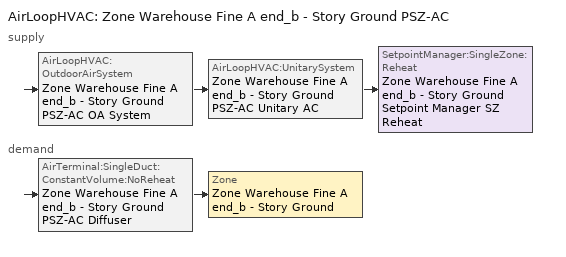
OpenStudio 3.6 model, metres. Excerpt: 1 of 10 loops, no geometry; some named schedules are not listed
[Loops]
AirLoopHVAC 'Zone Warehouse Fine A end_b - Story Ground PSZ-AC'
 supply: AirLoopHVAC:OutdoorAirSystem 'Zone Warehouse Fine A end_b - Story Ground PSZ-AC OA System' > AirLoopHVAC:UnitarySystem 'Zone Warehouse Fine A end_b - Story Ground PSZ-AC Unitary AC' > SetpointManager:SingleZone:Reheat 'Zone Warehouse Fine A end_b - Story Ground Setpoint Manager SZ Reheat'
 demand: AirTerminal:SingleDuct:ConstantVolume:NoReheat 'Zone Warehouse Fine A end_b - Story Ground PSZ-AC Diffuser' > Zone 'Zone Warehouse Fine A end_b - Story Ground'
[Sizing:Zone]
Zone Warehouse Fine A end_b - Story Ground: Zone Cooling Design Supply Air Temperature Input Method=SupplyAirTemperature; Zone Cooling Design Supply Air Temperature {C}=12.7778; Zone Cooling Design Supply Air Temperature Difference {deltaC}=11.11; Zone Heating Design Supply Air Temperature Input Method=SupplyAirTemperature; Zone Heating Design Supply Air Temperature {C}=50; Zone Heating Design Supply Air Temperature Difference {deltaC}=11.11; Zone Cooling Design Supply Air Humidity Ratio {kg-H2O/kg-air}=0.0085; Zone Heating Design Supply Air Humidity Ratio {kg-H2O/kg-air}=0.008; Cooling Design Air Flow Method=DesignDay; Heating Design Air Flow Method=DesignDay; Account for Dedicated Outdoor Air System=No; Dedicated Outdoor Air System Control Strategy=NeutralSupplyAir; Dedicated Outdoor Air Low Setpoint Temperature for Design {C}=autosize; Dedicated Outdoor Air High Setpoint Temperature for Design {C}=autosize; Zone Load Sizing Method=Sensible Load Only No Latent Load; Zone Latent Cooling Design Supply Air Humidity Ratio Input Method=HumidityRatioDifference; Zone Cooling Design Supply Air Humidity Ratio Difference {kgWater/kgDryAir}=0.005; Zone Latent Heating Design Supply Air Humidity Ratio Input Method=HumidityRatioDifference; Zone Humidification Design Supply Air Humidity Ratio Difference {kgWater/kgDryAir}=0.005
[Zone equipment]
Zone Warehouse Fine A end_b - Story Ground: Zone Warehouse Fine A end_b - Story Ground PSZ-AC Diffuser
[AirLoopHVAC]
Zone Warehouse Fine A end_b - Story Ground PSZ-AC: Availability Schedule=Zone Warehouse Fine A end_b - Story Ground PSZ-AC Occ Sch; Design Supply Air Flow Rate {m3/s}=autosize; Design Return Air Flow Fraction of Supply Air Flow=1
[Sizing:System]
Zone Warehouse Fine A end_b - Story Ground PSZ-AC: Type of Load to Size On=Sensible; Design Outdoor Air Flow Rate {m3/s}=Autosize; Central Heating Maximum System Air Flow Ratio=1; Preheat Design Temperature {C}=7.22222; Preheat Design Humidity Ratio {kg-H2O/kg-Air}=0.008; Precool Design Temperature {C}=12.7778; Precool Design Humidity Ratio {kg-H2O/kg-Air}=0.008; Central Cooling Design Supply Air Temperature {C}=12.7778; Central Heating Design Supply Air Temperature {C}=50; Sizing Option=Coincident; 100% Outdoor Air in Cooling=No; 100% Outdoor Air in Heating=No; Central Cooling Design Supply Air Humidity Ratio {kg-H2O/kg-Air}=0.0085; Central Heating Design Supply Air Humidity Ratio {kg-H2O/kg-Air}=0.008; Cooling Design Air Flow Method=DesignDay; Heating Design Air Flow Method=DesignDay; System Outdoor Air Method=ZoneSum; Zone Maximum Outdoor Air Fraction=1; Cooling Supply Air Flow Rate Per Floor Area {m3/s-m2}=0.00996765; Cooling Fraction of Autosized Cooling Supply Air Flow Rate=1; Cooling Supply Air Flow Rate Per Unit Cooling Capacity {m3/s-W}=3.94755e-05; Heating Supply Air Flow Rate Per Floor Area {m3/s-m2}=0.00996765; Heating Fraction of Autosized Heating Supply Air Flow Rate=1; Heating Fraction of Autosized Cooling Supply Air Flow Rate=1; Heating Supply Air Flow Rate Per Unit Heating Capacity {m3/s-W}=3.15882e-05; Cooling Design Capacity Method=CoolingDesignCapacity; Cooling Design Capacity {W}=autosize; Cooling Design Capacity Per Floor Area {W/m2}=234.7; Fraction of Autosized Cooling Design Capacity=1; Heating Design Capacity Method=HeatingDesignCapacity; Heating Design Capacity {W}=autosize; Heating Design Capacity Per Floor Area {W/m2}=157; Fraction of Autosized Heating Design Capacity=1; Central Cooling Capacity Control Method=OnOff; Occupant Diversity=autosize
[SetpointManager:SingleZone:Reheat]
Zone Warehouse Fine A end_b - Story Ground Setpoint Manager SZ Reheat: Minimum Supply Air Temperature {C}=12.7778; Maximum Supply Air Temperature {C}=50; Control Zone=Zone Warehouse Fine A end_b - Story Ground; Setpoint Node or NodeList=Zone Warehouse Fine A end_b - Story Ground PSZ-AC Supply Outlet Node
[Coil:Heating:Gas]
Zone Warehouse Fine A end_b - Story Ground PSZ-AC Gas Htg Coil 19kBtu/hr 0.8 Thermal Eff: Availability Schedule=Always On Discrete; Gas Burner Efficiency=0.8; Nominal Capacity {W}=AutoSize; Parasitic Electric Load {W}=0; Parasitic Gas Load {W}=0
[Coil:Heating:Electric]
Zone Warehouse Fine A end_b - Story Ground PSZ-AC No Heat: Availability Schedule=Always Off Discrete; Efficiency=1; Nominal Capacity {W}=0
[Coil:Cooling:DX:SingleSpeed]
Zone Warehouse Fine A end_b - Story Ground PSZ-AC 1spd DX AC Clg Coil 8kBtu/hr 9.7SEER: Availability Schedule=Always On Discrete; Rated Total Cooling Capacity {W}=autosize; Rated Sensible Heat Ratio=autosize; Rated COP {W/W}=3.14722; Rated Air Flow Rate {m3/s}=autosize; Rated Evaporator Fan Power Per Volume Flow Rate 2017 {W/(m3/s)}=773.3; Rated Evaporator Fan Power Per Volume Flow Rate 2023 {W/(m3/s)}=934.4; Total Cooling Capacity Function of Temperature Curve=DOE Ref DX Clg Coil Cool-Cap-fT; Total Cooling Capacity Function of Flow Fraction Curve=DOE Ref DX Clg Coil Cool-CAP-fFlow; Energy Input Ratio Function of Temperature Curve=DOE Ref DX Clg Coil Cool-EIR-fT; Energy Input Ratio Function of Flow Fraction Curve=DOE Ref DX Clg Coil Cool-EIR-fFlow; Part Load Fraction Correlation Curve=DOE Ref DX Clg Coil Cool-PLF-fPLR; Minimum Outdoor Dry-Bulb Temperature for Compressor Operation {C}=-25; Nominal Time for Condensate Removal to Begin {s}=0; Ratio of Initial Moisture Evaporation Rate and Steady State Latent Capacity=0; Maximum Cycling Rate {cycles/hr}=0; Latent Capacity Time Constant {s}=0; Condenser Type=AirCooled; Evaporative Condenser Effectiveness=0.9; Evaporative Condenser Air Flow Rate {m3/s}=autosize; Evaporative Condenser Pump Rated Power Consumption {W}=autosize; Crankcase Heater Capacity {W}=0; Maximum Outdoor Dry-Bulb Temperature for Crankcase Heater Operation {C}=10; Basin Heater Capacity {W/K}=0; Basin Heater Setpoint Temperature {C}=2
[Fan:OnOff]
Zone Warehouse Fine A end_b - Story Ground PSZ-AC Fan: Availability Schedule=Always On Discrete; Fan Total Efficiency=0.53625; Pressure Rise {Pa}=622.722; Maximum Flow Rate {m3/s}=autosize; Motor Efficiency=0.825; Motor In Airstream Fraction=1; Fan Power Ratio Function of Speed Ratio Curve=Fan On Off Power Curve 1; Fan Efficiency Ratio Function of Speed Ratio Curve=Fan On Off Efficiency Curve 1
[AirLoopHVAC:UnitarySystem]
Zone Warehouse Fine A end_b - Story Ground PSZ-AC Unitary AC: Control Type=Load; Controlling Zone or Thermostat Location=Zone Warehouse Fine A end_b - Story Ground; Dehumidification Control Type=None; Availability Schedule=Outage Availability Schedule; Supply Fan=Zone Warehouse Fine A end_b - Story Ground PSZ-AC Fan; Fan Placement=DrawThrough; Supply Air Fan Operating Mode Schedule=Zone Warehouse Fine A end_b - Story Ground PSZ-AC Occ Sch; Heating Coil=Zone Warehouse Fine A end_b - Story Ground PSZ-AC Gas Htg Coil 19kBtu/hr 0.8 Thermal Eff; DX Heating Coil Sizing Ratio=1; Cooling Coil=Zone Warehouse Fine A end_b - Story Ground PSZ-AC 1spd DX AC Clg Coil 8kBtu/hr 9.7SEER; Use DOAS DX Cooling Coil=No; DOAS DX Cooling Coil Leaving Minimum Air Temperature {C}=2; Latent Load Control=SensibleOnlyLoadControl; Supplemental Heating Coil=Zone Warehouse Fine A end_b - Story Ground PSZ-AC No Heat; Supply Air Flow Rate During Cooling Operation {m3/s}=Autosize; Supply Air Flow Rate During Heating Operation {m3/s}=Autosize; Supply Air Flow Rate When No Cooling or Heating is Required {m3/s}=Autosize; Maximum Supply Air Temperature {C}=80; Maximum Outdoor Dry-Bulb Temperature for Supplemental Heater Operation {C}=21; Maximum Cycling Rate {cycles/hr}=2.5; Heat Pump Time Constant {s}=60; Fraction of On-Cycle Power Use=0.01; Heat Pump Fan Delay Time {s}=60; Ancilliary On-Cycle Electric Power {W}=0; Ancilliary Off-Cycle Electric Power {W}=0
[Controller:OutdoorAir]
Zone Warehouse Fine A end_b - Story Ground PSZ-AC OA System Controller: Minimum Outdoor Air Flow Rate {m3/s}=autosize; Maximum Outdoor Air Flow Rate {m3/s}=Autosize; Economizer Control Type=NoEconomizer; Economizer Control Action Type=ModulateFlow; Economizer Maximum Limit Dry-Bulb Temperature {C}=28; Economizer Maximum Limit Enthalpy {J/kg}=64000; Lockout Type=LockoutWithCompressor; Minimum Limit Type=FixedMinimum; Minimum Outdoor Air Schedule=Always On Discrete; Controller Mechanical Ventilation=Controller Mechanical Ventilation 2; High Humidity Control=No; Heat Recovery Bypass Control Type=BypassWhenWithinEconomizerLimits
[Controller:MechanicalVentilation]
Controller Mechanical Ventilation 2: Availability Schedule=Always On Discrete
[AirLoopHVAC:OutdoorAirSystem]
Zone Warehouse Fine A end_b - Story Ground PSZ-AC OA System: Controller=Zone Warehouse Fine A end_b - Story Ground PSZ-AC OA System Controller
[AirTerminal:SingleDuct:ConstantVolume:NoReheat]
Zone Warehouse Fine A end_b - Story Ground PSZ-AC Diffuser: Availability Schedule=Always On Discrete; Maximum Air Flow Rate {m3/s}=AutoSize
[Schedule:Constant]
Name | Value
Always On Discrete | 1
Always Off Discrete | 0
[Schedule:Ruleset]
Zone Warehouse Fine A end_b - Story Ground PSZ-AC Occ Sch: Default Day Schedule=Zone Warehouse Fine A end_b - Story Ground PSZ-AC Occ Sch Default; Summer Design Day Schedule=Zone Warehouse Fine A end_b - Story Ground PSZ-AC Occ Sch Summer Design Day; Winter Design Day Schedule=Zone Warehouse Fine A end_b - Story Ground PSZ-AC Occ Sch Winter Design Day
[Schedule:Day]
Zone Warehouse Fine A end_b - Story Ground PSZ-AC Occ Sch Default; Zone Warehouse Fine A end_b - Story Ground PSZ-AC Occ Sch Sunday: 24, 0, 0
Zone Warehouse Fine A end_b - Story Ground PSZ-AC Occ Sch Winter Design Day; Zone Warehouse Fine A end_b - Story Ground PSZ-AC Occ Sch Summer Design Day: 24, 0, 1
Schedule Day 81; Schedule Day 82; Schedule Day 83; Schedule Day 84; Schedule Day 85; Schedule Day 86; Schedule Day 87; Schedule Day 88: 1, 0, 0, 2, 0, 0, 3, 0, 0, 4, 0, 0, 5, 0, 0, 6, 0, 0, 7, 0, 0, 8, 0, 0, 9, 0, 0, 10, 0, 0, 11, 0, 0, 12, 0, 0, 13, 0, 0, 14, 0, 0, 15, 0, 0, 16, 0, 0, 17, 0, 0, 18, 0, 0, 19, 0, 0, 20, 0, 0, 21, 0, 0, 22, 0, 0, 23, 0, 0, 24, 0, 0
[Schedule:Rule] Schedule Ruleset=Zone Warehouse Fine A end_b - Story Ground PSZ-AC Occ Sch; Apply Sunday=Yes; Apply Monday=Yes; Apply Tuesday=Yes; Apply Wednesday=Yes; Apply Friday=Yes; Apply Saturday=Yes; Date Specification Type=DateRange
Name | Rule Order | Day Schedule | Start Month | Start Day | End Month | End Day | Apply Thursday
Zone Warehouse Fine A end_b - Story Ground PSZ-AC Occ Sch Sunday Rule | 8 | Zone Warehouse Fine A end_b - Story Ground PSZ-AC Occ Sch Sunday | 1 | 1 | 12 | 31
Zone Warehouse Fine A end_b - Story Ground PSZ-AC Occ Sch Outage Day 35 | 7 | Schedule Day 81 | 2 | 4 | 2 | 4 | Yes
Zone Warehouse Fine A end_b - Story Ground PSZ-AC Occ Sch Outage Day 36 | 6 | Schedule Day 82 | 2 | 5 | 2 | 5 | Yes
Zone Warehouse Fine A end_b - Story Ground PSZ-AC Occ Sch Outage Day 37 | 5 | Schedule Day 83 | 2 | 6 | 2 | 6 | Yes
Zone Warehouse Fine A end_b - Story Ground PSZ-AC Occ Sch Outage Day 38 | 4 | Schedule Day 84 | 2 | 7 | 2 | 7 | Yes
Zone Warehouse Fine A end_b - Story Ground PSZ-AC Occ Sch Outage Day 39 | 3 | Schedule Day 85 | 2 | 8 | 2 | 8 | Yes
Zone Warehouse Fine A end_b - Story Ground PSZ-AC Occ Sch Outage Day 40 | 2 | Schedule Day 86 | 2 | 9 | 2 | 9 | Yes
Zone Warehouse Fine A end_b - Story Ground PSZ-AC Occ Sch Outage Day 41 | 1 | Schedule Day 87 | 2 | 10 | 2 | 10 | Yes
Zone Warehouse Fine A end_b - Story Ground PSZ-AC Occ Sch Outage Day 42 | 0 | Schedule Day 88 | 2 | 11 | 2 | 11 | Yes
[Curve:Exponent]
Fan On Off Power Curve 1: Coefficient1 Constant=1; Coefficient2 Constant=0; Coefficient3 Constant=0; Minimum Value of x=0; Maximum Value of x=1
[Curve:Cubic] Coefficient1 Constant=1; Coefficient2 x=0; Coefficient3 x**2=0; Coefficient4 x**3=0
Name | Minimum Value of x | Maximum Value of x
Fan On Off Efficiency Curve 1 | 0 | 1
DOE Ref DX Clg Coil Cool-CAP-fFlow; DOE Ref DX Clg Coil Cool-EIR-fFlow | -100 | 100
[Curve:Biquadratic] Minimum Value of x=-100; Maximum Value of x=100; Minimum Value of y=-100; Maximum Value of y=100
Name | Coefficient1 Constant | Coefficient2 x | Coefficient3 x**2 | Coefficient4 y | Coefficient5 y**2 | Coefficient6 x*y
DOE Ref DX Clg Coil Cool-Cap-fT | 0.971212 | -0.0152755 | 0.00144345 | -0.00039321 | -6.8364e-06 | -0.000290596
DOE Ref DX Clg Coil Cool-EIR-fT | 0.286871 | 0.0239022 | -0.000810648 | 0.0134585 | 0.000338936 | -0.000487004
[Curve:Quadratic]
DOE Ref DX Clg Coil Cool-PLF-fPLR: Coefficient1 Constant=0.909496; Coefficient2 x=0.0986477; Coefficient3 x**2=-0.00819488; Minimum Value of x=0; Maximum Value of x=1
